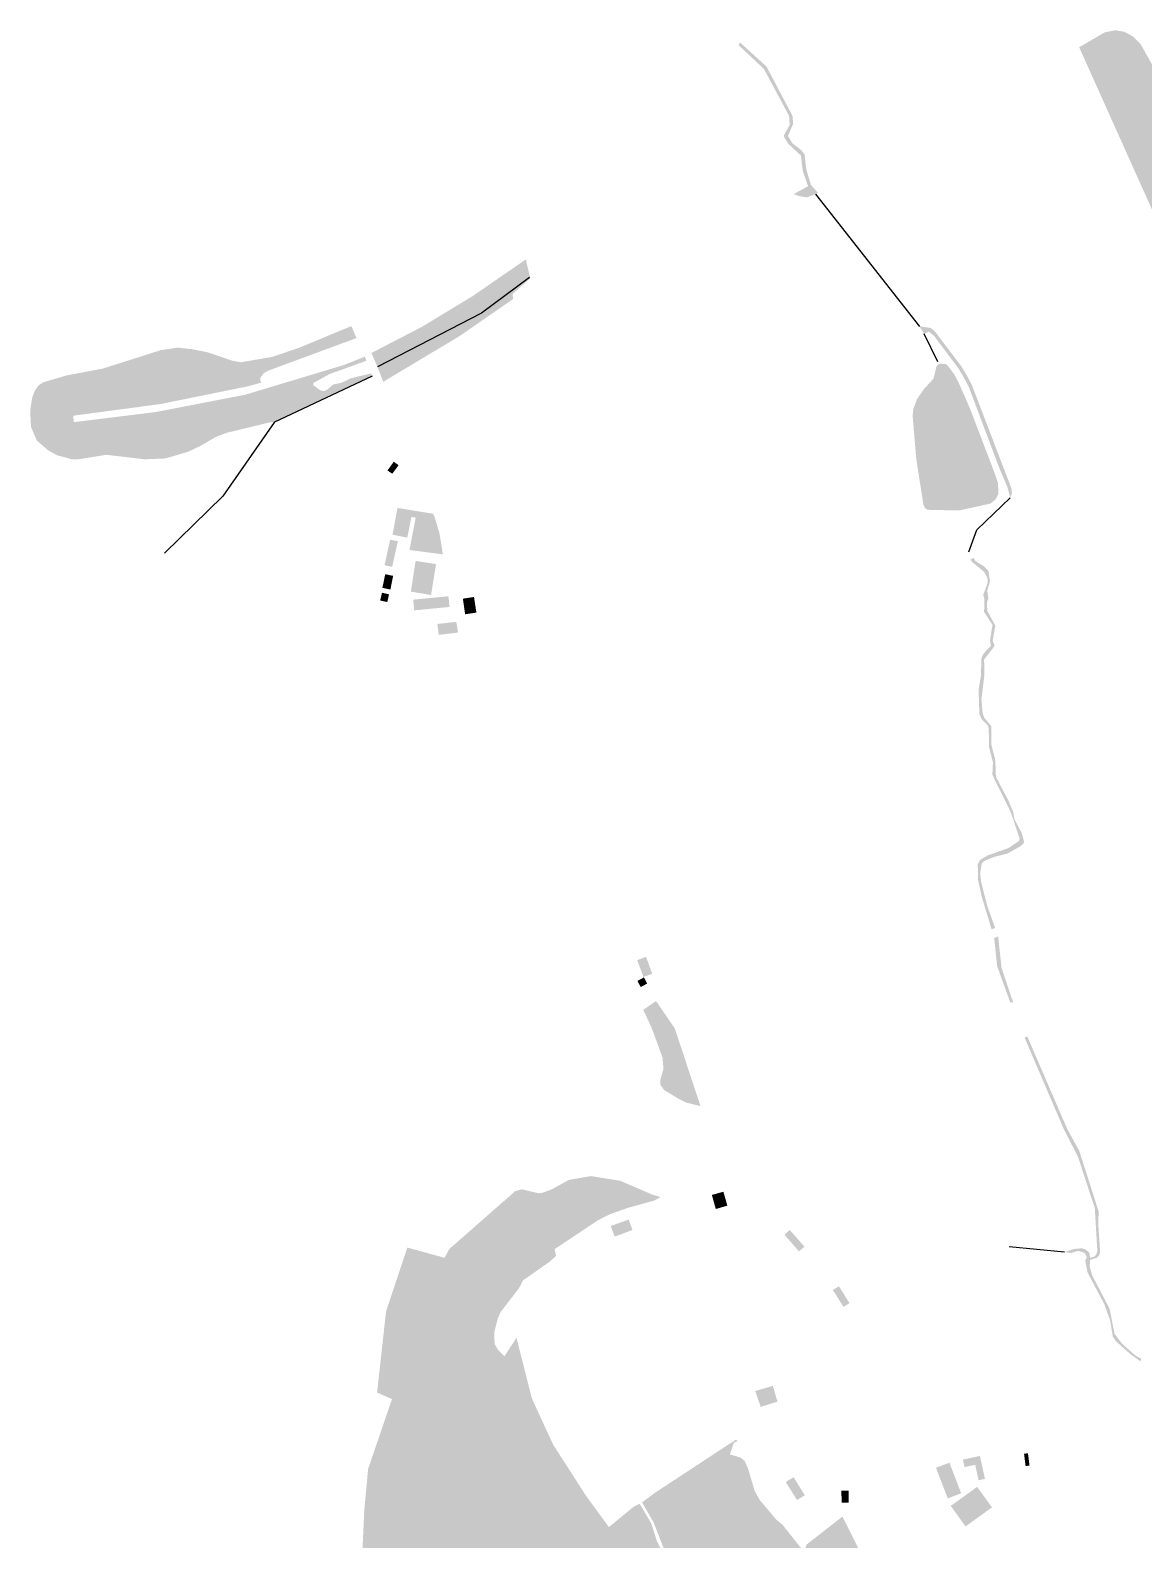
# Model space of a CAD drawing. Header units: metres. Extents: x 372109 to 376137, y 236217 to 239160.
# Drawn here: x 372366 to 373158, y 237739 to 238812 of the extents above; entities that cross this region are included whole.
import ezdxf

# ---------------------------------------------------------------- set-up
doc = ezdxf.new("R2010")
doc.units = ezdxf.units.M
doc.header["$MEASUREMENT"] = 0
for name, color, linetype, lineweight, true_color in [('Buildings', 30, 'Continuous', 25, 0xff7f00), ('Natural ... Water', 176, 'Continuous', 25, 0x000080), ('Natural ... Woodland', 96, 'Continuous', 25, 0x008000)]:
    doc.layers.add(name, color=color, linetype=linetype, lineweight=lineweight, true_color=true_color)

msp = doc.modelspace()

# ---------------------------------------------------------------- hatches: boundary and pattern name
at = {"layer": 'Buildings', "transparency": 33554687}
for points in [[(372623.7, 238496.6), (372620.3, 238499), (372624.8, 238505.2), (372628.2, 238502.7)], [(372637.3, 238466), (372634.4, 238451.2), (372623.9, 238453.3), (372627.4, 238472.3), (372652.6, 238468.2), (372653.6, 238466.5), (372657.3, 238454.2), (372659.7, 238439.3), (372635.9, 238442.4), (372640.4, 238465.4)], [(372627.7, 238448.7), (372623.6, 238430.4), (372618.2, 238431.6), (372622.2, 238449.7)], [(372622.4, 238414.3), (372616.7, 238415.5), (372618.7, 238425.2), (372624.3, 238424)], [(372640.3, 238434.6), (372654.8, 238432.4), (372651.3, 238410.4), (372636.9, 238412.8)], [(372616.4, 238412), (372621.4, 238410.9), (372620.2, 238405.4), (372615.1, 238406.5)], [(372638.6, 238407.1), (372663.6, 238409.5), (372664.4, 238401.9), (372639.3, 238399.5)], [(372673.9, 238407.8), (372681.8, 238409), (372683.5, 238397.9), (372675.5, 238396.7)], [(372670.5, 238383.7), (372656.7, 238382.1), (372655.8, 238389.8), (372669.2, 238391.3)], [(372808.5, 238141.1), (372802.3, 238138.8), (372797.8, 238150.7), (372804.1, 238153.1)], [(372802.6, 238138.5), (372804.9, 238134.1), (372800.3, 238131.6), (372798, 238136)], [(372861.9, 237976.2), (372853.7, 237973.8), (372850.9, 237983.8), (372859.1, 237986.1)], [(372779, 237961.7), (372791.7, 237966.3), (372794.5, 237958.9), (372781.8, 237954.2)], [(372912.8, 237943.7), (372902.5, 237955.5), (372906.3, 237958.9), (372916.7, 237947)], [(372944.5, 237904.2), (372936.9, 237916.2), (372941.2, 237918.9), (372948.7, 237906.9)], [(372881.7, 237844.4), (372894.3, 237848), (372897.5, 237836.8), (372885.6, 237833.1)], [(373018.6, 237768), (373010.2, 237789.8), (373019.8, 237793.4), (373028.1, 237771.7)], [(373041.5, 237798.2), (373045, 237781.9), (373040.5, 237780.9), (373038.1, 237791.9), (373030.5, 237790.3), (373029.3, 237795.6)], [(373076.7, 237791.4), (373073.9, 237791), (373072.8, 237799.8), (373075.6, 237800.1)], [(372909, 237783.1), (372917, 237770.2), (372911.4, 237766.9), (372903.4, 237779.7)], [(372943, 237773.6), (372948.1, 237773.6), (372948.2, 237765.1), (372943.1, 237765)], [(373050, 237761.6), (373031.2, 237748.1), (373020.7, 237762.7), (373039.5, 237776.2)]]:
    msp.add_hatch(color=256, dxfattribs=at).paths.add_polyline_path(points, flags=0)
at = {"layer": 'Natural ... Water', "transparency": 33554687}
for points in [[(372924.6, 238695.5), (372918.2, 238693.1), (372912, 238694.3), (372909.1, 238695.5), (372919.3, 238701.1), (372915.5, 238712), (372914.2, 238722.9), (372904.9, 238731.6), (372902.3, 238736), (372902.2, 238737.4), (372906.2, 238744.7), (372905.8, 238751.1), (372887.9, 238784.5), (372869.9, 238801.4), (372870.9, 238803.3), (372889.8, 238786.1), (372908.3, 238750.9), (372908.6, 238745.3), (372905, 238736.8), (372908.1, 238731.7), (372914.5, 238726.7), (372916.8, 238723.6), (372918, 238713.1), (372921.3, 238702.1), (372926.3, 238696.4)], [(373001.8, 238596.1), (372998.5, 238601.4), (373006.6, 238600.3), (373010.1, 238597), (373028.3, 238572.9), (373032.8, 238565.3), (373035.8, 238559.5), (373064, 238485.8), (373064.2, 238482.8), (373063, 238479.6), (373061, 238487.2), (373055.5, 238500), (373033.5, 238558.5), (373030.6, 238564.1), (373026.2, 238571.5), (373008.9, 238594.6), (373005.2, 238597.7)], [(373013.3, 238574.9), (373017.7, 238574.5), (373023.1, 238567.5), (373026.4, 238561.2), (373034.4, 238543), (373051.9, 238497.1), (373054.3, 238489.8), (373054.6, 238482.2), (373052.6, 238478.5), (373048.9, 238475.4), (373027.6, 238470.7), (373021.9, 238470.6), (373004.2, 238471), (373002.4, 238472.2), (373001.3, 238474.5), (372996.2, 238507), (372993.6, 238537.8), (372994.2, 238542.8), (372996.9, 238550), (373001.7, 238556.9), (373008.5, 238564.3), (373010.4, 238572.5), (373011.4, 238574.1)], [(373049.7, 238172.8), (373042.5, 238196.8), (373040.2, 238207.4), (373039.9, 238219), (373041.1, 238221.5), (373042.7, 238222.8), (373047.4, 238225.4), (373061.6, 238230.4), (373069.2, 238235.5), (373069.7, 238237.2), (373063.3, 238256.2), (373050.3, 238282.5), (373050.7, 238291.6), (373048, 238301.8), (373047.7, 238315.8), (373047, 238317.7), (373042.7, 238322.1), (373041.1, 238325.7), (373040.5, 238343.1), (373042.1, 238352.6), (373042.6, 238365.9), (373044.3, 238369.1), (373049.3, 238374.2), (373048.6, 238378), (373050.4, 238389.2), (373044.4, 238398.4), (373044.7, 238407.1), (373043.8, 238410.5), (373046.9, 238419), (373046.8, 238422.6), (373044.3, 238427), (373035.5, 238434.2), (373034.7, 238435.7), (373037.1, 238436.7), (373038.2, 238434.5), (373043.9, 238431.1), (373047.5, 238427.6), (373048.6, 238420.1), (373046.7, 238413.6), (373047.4, 238407.8), (373046.4, 238405.2), (373046.7, 238399), (373052.4, 238388.6), (373050.5, 238377.9), (373051.9, 238374.2), (373044.4, 238364.5), (373044.7, 238354.2), (373042.5, 238336.1), (373043.4, 238326.1), (373044.5, 238323.1), (373049.6, 238317.1), (373049.5, 238304.1), (373052.4, 238292.9), (373052.8, 238281.1), (373061.6, 238264.4), (373065.1, 238256.1), (373066, 238250.9), (373071.2, 238241.1), (373072.8, 238235.1), (373072.4, 238233.6), (373069.8, 238231.5), (373060.9, 238226.5), (373051.3, 238224.1), (373044.3, 238221.2), (373042.8, 238219.7), (373041.6, 238212.6), (373042.4, 238206), (373046.7, 238189.1), (373052.3, 238173.6)], [(373054.4, 238167.6), (373056.8, 238145.3), (373065, 238120.9), (373063.1, 238120.6), (373053.7, 238146.4), (373051.6, 238166.6)], [(373101.6, 237943.2), (373108.5, 237945.4), (373114, 237945.9), (373116.7, 237945), (373119.2, 237942.6), (373119.8, 237939.1), (373122.5, 237939.8), (373124, 237941.1), (373124.9, 237943.9), (373123.1, 237974.5), (373111.4, 238010.2), (373100.2, 238032.6), (373073.2, 238095.7), (373075.1, 238096.5), (373103.5, 238030.7), (373112, 238015.3), (373125.9, 237971.8), (373125.5, 237964.1), (373126.9, 237943.4), (373126.3, 237941), (373124.7, 237939.2), (373119.7, 237937.6), (373119.5, 237933), (373121.3, 237926.5), (373133.6, 237902.9), (373137.2, 237884.9), (373142.7, 237877.8), (373152.1, 237869.5), (373156.1, 237867.4), (373155.6, 237865.5), (373148.5, 237870.5), (373138.3, 237879.6), (373135.9, 237883.1), (373134.1, 237894.3), (373129.8, 237906.3), (373118, 237928.5), (373116.3, 237937), (373117.4, 237939.5), (373116.3, 237942), (373115.1, 237943), (373111.4, 237944), (373105.9, 237942.5)]]:
    msp.add_hatch(color=256, dxfattribs=at).paths.add_polyline_path(points, flags=0)
at = {"layer": 'Natural ... Woodland', "transparency": 33554687}
for points in [[(373285.3, 238405.6), (373262.4, 238404.5), (373259.2, 238406.2), (373258.2, 238411.7), (373239.8, 238408), (373230.4, 238405.4), (373226.5, 238427), (373223.2, 238467.6), (373234.4, 238476.9), (373234.8, 238490.9), (373224.1, 238531), (373220.3, 238567.2), (373216.4, 238567.2), (373112, 238799.9), (373130.2, 238810.5), (373137.7, 238812), (373144.1, 238810.9), (373150, 238807.7), (373155.5, 238802.4), (373165.7, 238784.3), (373186, 238751.9), (373190.4, 238743.4), (373234.1, 238678.5), (373241.6, 238660.2), (373254.2, 238610.4), (373267.3, 238598.2), (373288.4, 238582.2), (373301.8, 238575.2), (373306.2, 238573.7), (373313.6, 238572.7), (373314.1, 238567.2), (373313.2, 238564.5), (373309.8, 238559.5), (373299.3, 238547.8), (373289.2, 238538), (373285.4, 238535.7), (373281, 238534.3), (373279.8, 238529.9), (373276, 238527.2), (373275.1, 238525.1), (373278.2, 238473.2), (373277.5, 238455.1), (373278.8, 238441.7), (373281.4, 238438.8), (373286.2, 238437.1), (373305, 238437.7), (373307.6, 238434.9), (373309.5, 238430.7), (373309.5, 238426.6), (373308.2, 238420.7), (373306.3, 238416.6)], [(372613.2, 238572.6), (372608.9, 238582.5), (372644.8, 238601.1), (372680.9, 238623), (372718.6, 238649), (372721.8, 238635.7), (372709.3, 238624.5), (372709.5, 238620.8), (372672, 238594.8), (372617.3, 238562)], [(372539.5, 238533.1), (372536.8, 238533.2), (372505.9, 238525.7), (372498.1, 238522.7), (372487.5, 238516.5), (372478.7, 238512.3), (372462.5, 238507.5), (372447.8, 238506.9), (372420.5, 238510.1), (372401.2, 238507), (372396, 238506.9), (372385.3, 238509.8), (372378.8, 238513.5), (372371, 238520.3), (372366.9, 238529.9), (372366.3, 238541.4), (372367.7, 238550.6), (372369.6, 238555.7), (372372.2, 238559.4), (372375.7, 238561.7), (372392.1, 238566.5), (372417.9, 238571.4), (372459.1, 238584.5), (372471.1, 238586.3), (372481.4, 238585.2), (372492.8, 238582.9), (372509.7, 238577.1), (372515.9, 238575.9), (372538, 238579.6), (372557.2, 238586.1), (372594.6, 238601.6), (372598.3, 238593.1), (372535.1, 238569.8), (372532.1, 238567.9), (372530.1, 238565.2), (372529.8, 238563.2), (372530.5, 238561.4), (372520.6, 238558.7), (372459, 238546.2), (372397, 238537.9), (372397.2, 238533.3), (372455.5, 238540.5), (372519.1, 238552.8), (372589.8, 238574.1), (372604.2, 238579.9), (372605.4, 238577), (372579.1, 238567.5), (372567.6, 238561.2), (372567.7, 238559.5), (372572.4, 238556), (372575.2, 238555.4), (372577.5, 238556.4), (372581.7, 238560.1), (372587.6, 238561.3), (372594, 238564.4), (372608.7, 238568), (372609.4, 238566.1)], [(372811.2, 238121.7), (372824.5, 238102.3), (372842.8, 238047), (372832.7, 238049.5), (372827.5, 238052), (372817, 238058.4), (372814.2, 238062.2), (372814.2, 238065.3), (372816.5, 238073.7), (372815.8, 238081.6), (372808, 238102.9), (372802.1, 238115.4)], [(372696.7, 237216), (372689.3, 237235), (372687.9, 237242.2), (372689.7, 237273.4), (372688.2, 237278.6), (372686.1, 237281.7), (372687, 237282.2), (372685.2, 237295.4), (372695.2, 237382.1), (372704.5, 237477.9), (372696.5, 237561.5), (372693.3, 237562.8), (372686.3, 237570.1), (372599.4, 237663.2), (372603.8, 237759.4), (372606.5, 237788.9), (372623.5, 237838.6), (372612.9, 237843.3), (372619.3, 237901.1), (372634.4, 237946.4), (372660.9, 237939.1), (372664.2, 237945.3), (372711.1, 237986.5), (372715.9, 237987.8), (372727.6, 237985), (372730.8, 237985.4), (372737.1, 237987.8), (372749.2, 237994.5), (372764.9, 237997.2), (372785.6, 237993.9), (372808.7, 237984), (372814.4, 237982.3), (372810, 237979.8), (372791.1, 237974.6), (372777.7, 237969.8), (372769.8, 237965.7), (372739.1, 237945.3), (372740.1, 237940.4), (372735.3, 237936.1), (372716.7, 237923.1), (372713.7, 237917.4), (372700.7, 237900.5), (372698.8, 237896.3), (372696.3, 237886.6), (372696.4, 237877.9), (372698.8, 237873.7), (372703.5, 237869.1), (372712, 237882.3), (372722.9, 237839.2), (372738.1, 237806.2), (372761.1, 237770.4), (372777.7, 237747.6), (372795.4, 237762.2), (372799.5, 237764.3), (372807.8, 237750.3), (372811.9, 237737.4), (372820.9, 237719.9), (372824.1, 237699.5), (372830.8, 237666.8), (372833.8, 237646.3), (372839.3, 237631.3), (372848, 237612.2), (372850.1, 237603), (372849, 237597.1), (372844.4, 237592.4), (372800.4, 237568.5), (372796.4, 237565.3), (372778.4, 237546), (372767.3, 237532), (372765.8, 237528.8), (372748.3, 237472.4), (372744.5, 237456.6), (372739.9, 237434.8), (372728.9, 237370.6), (372715.4, 237315.1), (372715.8, 237295.8), (372718.7, 237280), (372721.2, 237259.1), (372714.9, 237251.3), (372711.3, 237245.2), (372705.1, 237227.2), (372699.1, 237220.1), (372698.3, 237216.4)], [(372868.1, 237809.9), (372869.1, 237808.8), (372866.5, 237807.6), (372863.7, 237799.3), (372871.4, 237797), (372874.2, 237794.7), (372876.6, 237789.3), (372881.3, 237773.4), (372885, 237766.8), (372896.8, 237752.8), (372901.1, 237749.3), (372916.5, 237729.9), (372918.1, 237735.1), (372943.7, 237755.1), (372974.9, 237692.7), (372984.6, 237668.1), (372988.8, 237663.7), (372991.1, 237663), (373003.7, 237664.4), (373014.9, 237648.9), (373021.9, 237644.2), (373027.5, 237642.6), (373032.4, 237643.8), (373046.1, 237649.9), (373048.1, 237651.3), (373051.3, 237659.9), (373072.9, 237670.1), (373079.7, 237653.3), (373089.9, 237611.7), (373094.5, 237586.5), (373109.6, 237524), (373109.6, 237522.8), (373106.8, 237520.6), (373104, 237515.8), (373101, 237503.5), (373099.9, 237496), (373097.8, 237462), (373094.8, 237455), (373084.1, 237480.5), (373069.7, 237523.2), (373055.2, 237583.5), (373048.3, 237599.9), (373028.8, 237631.4), (373000, 237626), (372954.7, 237620.5), (372950.7, 237606.8), (372936.5, 237568.3), (372928.4, 237566.5), (372931, 237580.3), (372930.3, 237588.3), (372925.8, 237590.8), (372908.3, 237527.8), (372899, 237499.7), (372886.4, 237471.4), (372869.5, 237447), (372857.6, 237431.1), (372843.6, 237440.6), (372825.2, 237450.6), (372790.2, 237394.8), (372720.6, 237298.5), (372718.7, 237298.1), (372717.8, 237311.8), (372718.3, 237319.3), (372730.5, 237369.4), (372746.1, 237454.9), (372760.1, 237505.2), (372767.7, 237527.1), (372775.9, 237540.4), (372781.1, 237546.8), (372789.1, 237553), (372796.2, 237561), (372801.2, 237565), (372821.6, 237575.9), (372848.8, 237591.8), (372851.3, 237594.3), (372853.4, 237599.6), (372853.8, 237603.3), (372852.7, 237609.2), (372840.6, 237634.8), (372836.8, 237644.8), (372834.5, 237662.8), (372826.7, 237698.1), (372823.7, 237720.8), (372817.3, 237730.9), (372809.5, 237750.9), (372801.3, 237765.2), (372810.4, 237772)]]:
    msp.add_hatch(color=256, dxfattribs=at).paths.add_polyline_path(points, flags=0)

# ---------------------------------------------------------------- linework, layer by layer
at = {"layer": 'Natural ... Water'}
for points in [[(372924.6, 238695.5), (372998.5, 238601.4)], [(372721.2, 238636.1), (372687.2, 238610.8), (372613.2, 238572.6)], [(373011.5, 238576.2), (373001.8, 238596.1)], [(372609.4, 238566.1), (372539.5, 238533.1)], [(372539.7, 238533), (372503.2, 238480.6), (372461.8, 238440.1)], [(373033.6, 238441.1), (373039.2, 238456.8), (373063, 238479.6)], [(373101.6, 237943.2), (373062.2, 237946.9)]]:
    msp.add_lwpolyline(points, dxfattribs=at)

doc.saveas('drawing.dxf')
